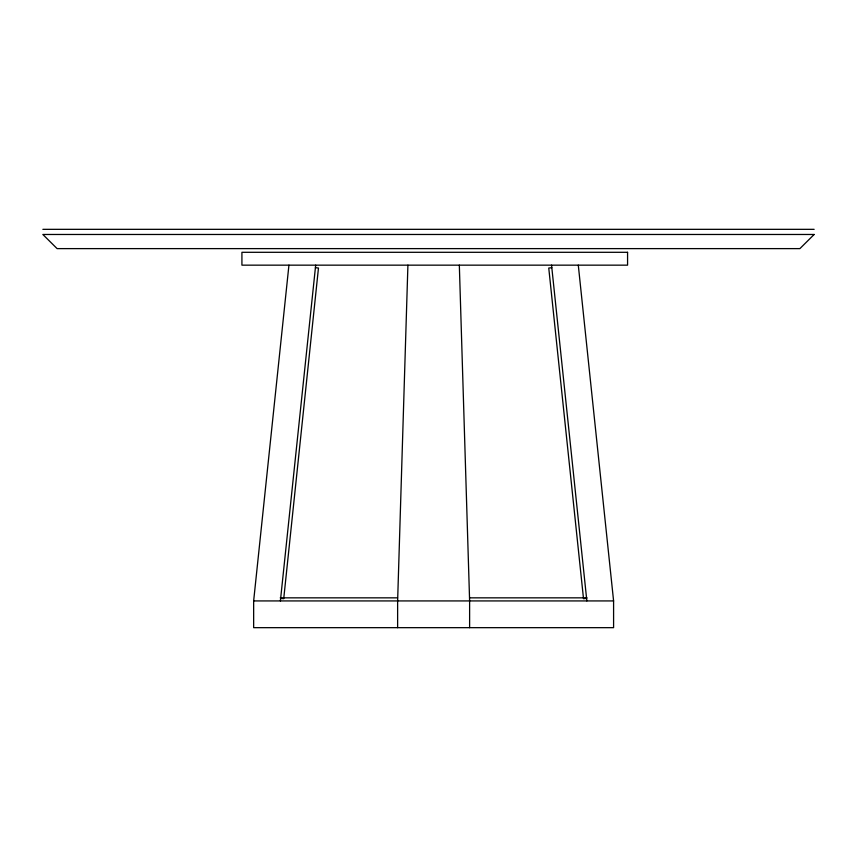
<?xml version="1.0" encoding="UTF-8"?>
<svg xmlns="http://www.w3.org/2000/svg" width="857" height="857" viewBox="0 0 857 857"><rect width="100%" height="100%" fill="white"/><g stroke="black" fill="none" stroke-linecap="round" stroke-linejoin="round"><path stroke-width="1.29" d="M407.911 265.156L397.627 600.928L397.627 627.667M578.293 265.156L613.591 600.928L613.591 627.667L253.651 627.667L253.651 600.928L288.938 265.156M280.389 600.928L315.676 265.156M551.822 267.705L548.759 268.027L583.51 598.689L586.584 598.368M42.85 229.333L814.15 229.333M280.218 597.843L397.53 597.843M469.711 597.843L587.024 597.843M253.651 600.928L613.591 600.928M315.408 267.705L318.472 268.027L283.721 598.689L280.657 598.368M551.554 265.156L586.852 600.928M459.331 265.156L469.615 600.928L469.615 627.667M814.15 234.475L799.892 248.616L57.108 248.616L42.85 234.475L814.15 234.475M627.57 252.301L241.92 252.301L241.92 265.156L627.57 265.156L627.57 252.301"/></g></svg>
